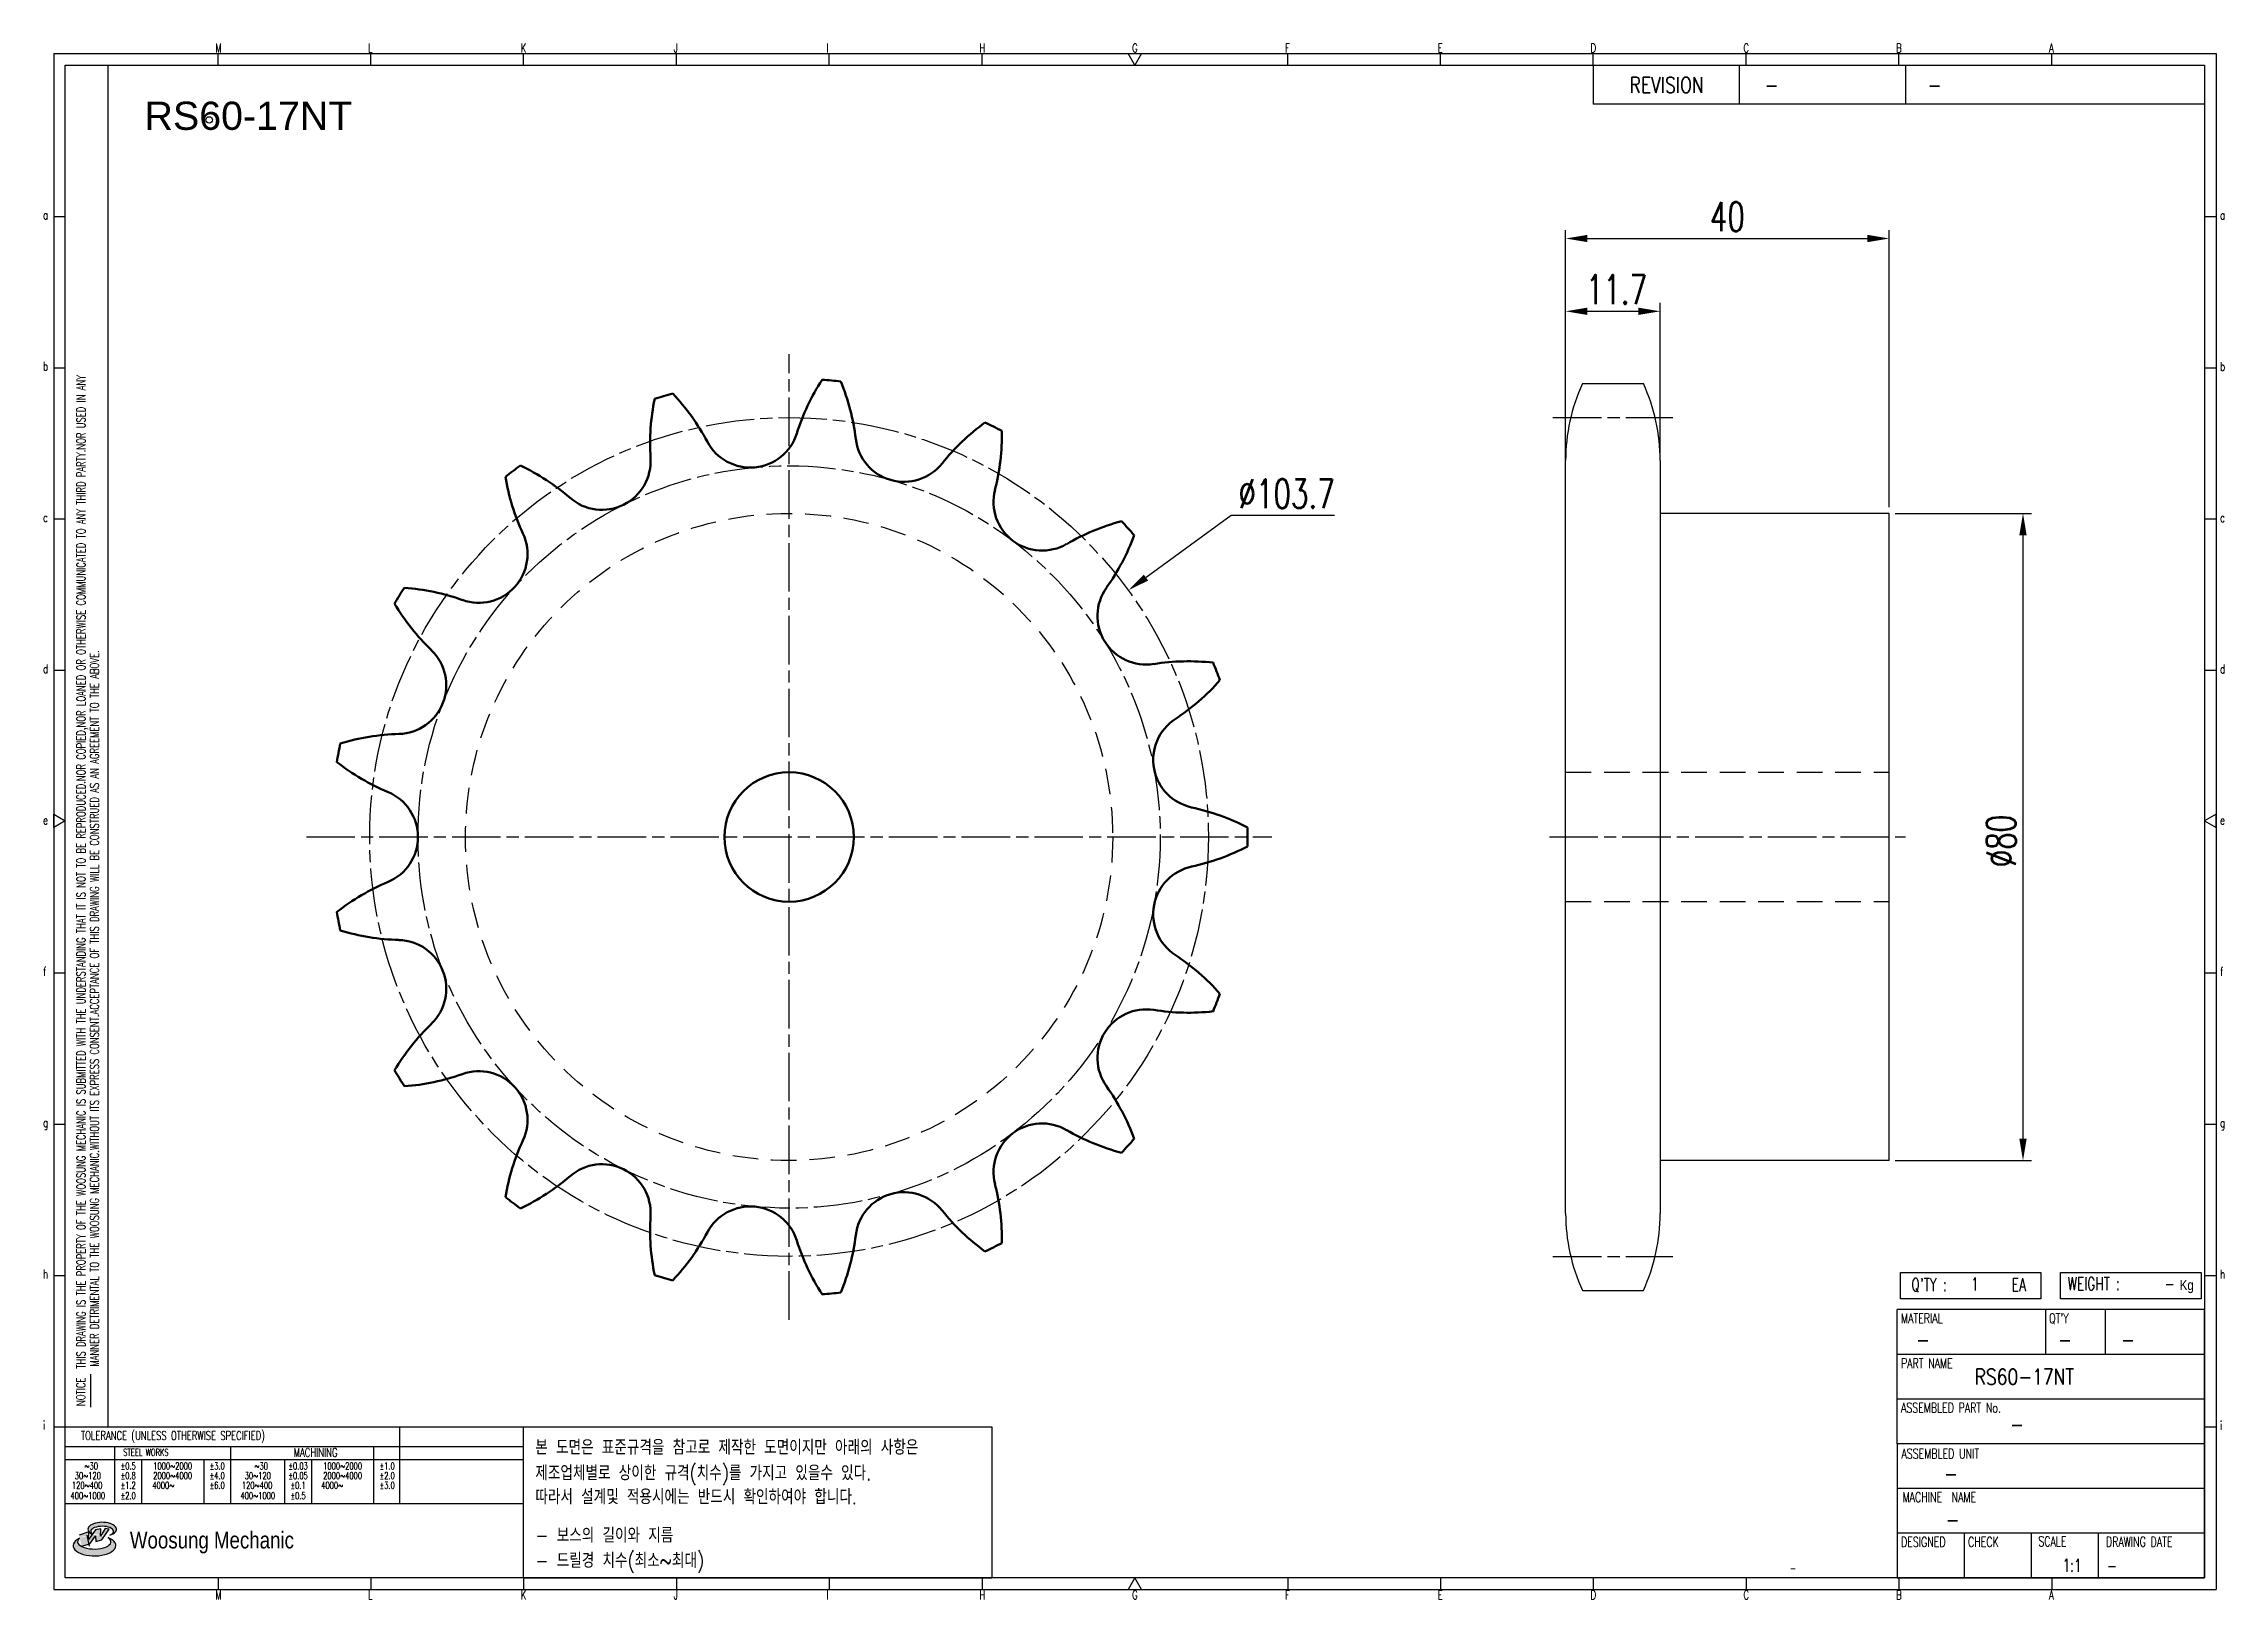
# Model space of a CAD drawing. Header units: millimetres. Extents: x 24105 to 24375, y 30 to 223.
import ezdxf
from ezdxf.enums import TextEntityAlignment as Align

# ---------------------------------------------------------------- set-up
doc = ezdxf.new("R2010")
doc.units = ezdxf.units.MM
for name, pattern in [('AM_ISO08W050', [18, 12, -1.5, 3, -1.5]), ('AM_ISO08W050x2', [9, 6, -0.75, 1.5, -0.75]), ('HIDDEN', [9.525, 6.35, -3.175])]:
    doc.linetypes.add(name, pattern=pattern)
for name, color, linetype, lineweight in [('AM_0N', 7, 'Continuous', 50), ('AM_7', 4, 'AM_ISO08W050', 25), ('AM_7N', 4, 'AM_ISO08W050', 25)]:
    doc.layers.add(name, color=color, linetype=linetype, lineweight=lineweight)
for name, color, linetype in [('HL', 2, 'HIDDEN'), ('S-DIM', 7, 'Continuous'), ('TITLE', 7, 'Continuous'), ('도면레이아웃', 7, 'Continuous')]:
    doc.layers.add(name, color=color, linetype=linetype)
doc.styles.add('HAN', font='ROMANS.shx', dxfattribs={"width": 0.7, "bigfont": 'whgtxt.shx'})
doc.styles.add('HKD_ST2', font='romans.shx', dxfattribs={"width": 0.7, "height": 4, "bigfont": '@extfont2.shx'})
doc.styles.add('HSG', font='SIMPLEX.shx', dxfattribs={"width": 0.7, "bigfont": 'HSG.shx'})
doc.styles.add('ROMANS', font='romans.shx', dxfattribs={"width": 0.7, "bigfont": 'whgtxt.shx'})
doc.styles.add('SLDTEXTSTYLE4', font='arial.ttf', dxfattribs={"width": 0.8})
doc.styles.get("Standard").update_dxf_attribs({"font": 'arial.ttf'})
doc.dimstyles.new('APP6', dxfattribs={"dimscale": 1.5, "dimtxt": 2.4, "dimasz": 1.8, "dimexe": 0.7, "dimexo": 0.5, "dimgap": 0.6, "dimtad": 1, "dimtoh": 1, "dimdec": 1, "dimrnd": 0.01, "dimzin": 9, "dimdsep": 46, "dimtxsty": 'HSG', "dimcen": 0, "dimclrd": 1, "dimclre": 1, "dimclrt": 256, "dimazin": 2, "dimtp": 1, "dimtm": 1, "dimtfac": 0.5, "dimtdec": 1, "dimtofl": 0, "dimtmove": 0, "dimatfit": 3, "dimfxl": 0, "dimtvp": 1, "dimtolj": 2, "dimlwd": -1, "dimlwe": -1, "dimarcsym": 0})

# ---------------------------------------------------------------- blocks, each defined once
blk = doc.blocks.new('SUYWSHJH')
at = {"layer": '도면레이아웃'}
h = blk.add_hatch(color=10, dxfattribs=at)
h.paths.add_polyline_path([(1.544, 35.177), (1.554, 34.966), (1.779, 35.034), (2.054, 35.422), (1.908, 35.446), (1.728, 35.167), (1.741, 35.439), (1.547, 35.405), (1.292, 35.041), (1.295, 35.33), (0.943, 35.208), (1.03, 34.8), (1.336, 34.885)])
edge = h.paths.add_edge_path()
edge.add_ellipse((1.795, 35.421), major_axis=(-0.53, 0), ratio=0.487785, start_angle=122.36065, end_angle=403.39574)
edge.add_line((1.411, 35.244), (1.419, 35.261))
edge.add_ellipse((1.798, 35.344), major_axis=(-0.423, 0), ratio=0.444396, start_angle=131.58977, end_angle=386.19408, ccw=False)
edge = h.paths.add_edge_path()
edge.add_ellipse((1.512, 34.815), major_axis=(-0.793, 0), ratio=0.480113, start_angle=314.67633, end_angle=590.85213)
edge.add_ellipse((1.501, 34.958), major_axis=(-0.62, 0), ratio=0.43311, start_angle=331.7024, end_angle=574.42495, ccw=False)
for p, q in [((0, 90.118), (80.15, 90.118)), ((0, 90.118), (0, 33.191)), ((6.089, 89.693), (6.089, 90.118)), ((11.753, 89.693), (11.753, 90.118)), ((17.418, 89.693), (17.418, 90.118)), ((23.082, 89.693), (23.082, 90.118)), ((28.746, 89.693), (28.746, 90.118)), ((34.411, 89.693), (34.411, 90.118)), ((45.739, 89.693), (45.739, 90.118)), ((51.404, 89.693), (51.404, 90.118)), ((57.068, 89.693), (57.068, 90.118)), ((62.732, 89.693), (62.732, 90.118)), ((68.397, 89.693), (68.397, 90.118)), ((74.061, 89.693), (74.061, 90.118)), ((80.15, 90.118), (80.15, 33.191)), ((0, 84.085), (0.425, 84.085)), ((79.725, 84.085), (80.15, 84.085)), ((0, 78.478), (0.425, 78.478)), ((79.725, 78.478), (80.15, 78.478)), ((0, 72.87), (0.425, 72.87)), ((79.725, 72.87), (80.15, 72.87)), ((0, 67.262), (0.425, 67.262)), ((79.725, 67.262), (80.15, 67.262)), ((0, 56.047), (0.425, 56.047)), ((79.725, 56.047), (80.15, 56.047)), ((0, 50.439), (0.425, 50.439)), ((79.725, 50.439), (80.15, 50.439)), ((0, 44.832), (0.425, 44.832)), ((79.725, 44.832), (80.15, 44.832)), ((1.377, 39.947), (1.377, 41.174)), ((0, 39.224), (0.425, 39.224)), ((79.725, 39.224), (80.15, 39.224)), ((0, 33.191), (80.15, 33.191)), ((6.089, 33.616), (6.089, 33.191)), ((11.753, 33.616), (11.753, 33.191)), ((17.418, 33.616), (17.418, 33.191)), ((23.082, 33.616), (23.082, 33.191)), ((28.746, 33.616), (28.746, 33.191)), ((34.411, 33.616), (34.411, 33.191)), ((45.739, 33.616), (45.739, 33.191)), ((51.404, 33.616), (51.404, 33.191)), ((57.068, 33.616), (57.068, 33.191)), ((62.732, 33.616), (62.732, 33.191)), ((68.397, 33.616), (68.397, 33.191)), ((74.061, 33.616), (74.061, 33.191))]:
    blk.add_line(p, q)
at = {"color": 2}
for p, q in [((2.017, 39.224), (2.017, 89.693)), ((0.425, 39.224), (17.418, 39.224)), ((12.816, 39.224), (12.816, 36.382)), ((17.418, 33.616), (17.418, 39.224)), ((0.425, 38.487), (17.418, 38.487)), ((0.425, 38.012), (17.418, 38.012)), ((2.257, 38.487), (2.257, 36.382)), ((3.257, 38.012), (3.257, 36.382)), ((5.557, 38.012), (5.557, 36.382)), ((6.557, 38.5), (6.557, 36.382)), ((8.557, 38.012), (8.557, 36.382)), ((9.557, 38.026), (9.557, 36.382)), ((11.857, 38.487), (11.857, 36.382)), ((0.425, 36.382), (17.418, 36.382))]:
    blk.add_line(p, q, dxfattribs=at)
at = {"color": 6, "ltscale": 0.5}
for p, q in [((57.068, 89.693), (57.068, 88.246)), ((62.47, 89.693), (62.47, 88.246)), ((68.635, 89.693), (68.635, 88.246)), ((79.725, 88.246), (57.068, 88.246)), ((68.336, 38.59), (68.336, 43.563)), ((79.725, 43.563), (68.336, 43.563)), ((73.827, 43.563), (73.827, 41.905)), ((76.037, 43.563), (76.037, 41.905)), ((79.725, 38.59), (79.725, 43.563)), ((79.725, 41.905), (68.336, 41.905)), ((79.725, 40.248), (68.336, 40.248)), ((68.336, 38.59), (68.336, 33.616)), ((79.725, 38.59), (68.336, 38.59)), ((79.725, 33.616), (79.725, 38.59)), ((79.725, 36.932), (68.336, 36.932)), ((79.725, 35.274), (68.336, 35.274)), ((70.822, 33.616), (70.822, 35.274)), ((73.309, 33.616), (73.309, 35.274)), ((75.796, 33.616), (75.796, 35.274)), ((68.336, 33.616), (79.725, 33.616))]:
    blk.add_line(p, q, dxfattribs=at)
for points in [[(40.075, 89.693), (39.83, 90.118), (40.32, 90.118)], [(0.425, 89.693), (79.725, 89.693), (79.725, 33.616), (0.425, 33.616)], [(0.425, 61.679), (0, 61.433), (0, 61.924)], [(79.725, 61.679), (80.15, 61.433), (80.15, 61.924)], [(40.075, 33.616), (39.83, 33.191), (40.32, 33.191)]]:
    blk.add_lwpolyline(points, close=True)
at = {"layer": 'TITLE', "color": 20}
for p, q in [((68.449, 43.961), (68.449, 44.936)), ((68.449, 44.936), (73.654, 44.936)), ((73.654, 44.936), (73.654, 43.961)), ((74.39, 43.961), (74.39, 44.936)), ((74.39, 44.936), (79.595, 44.936)), ((79.595, 44.936), (79.595, 43.961)), ((73.654, 43.961), (68.449, 43.961)), ((79.595, 43.961), (74.39, 43.961))]:
    blk.add_line(p, q, dxfattribs=at)
at = {"layer": '도면레이아웃'}
for p, q in [((1.295, 35.33), (0.943, 35.208)), ((1.03, 34.8), (1.336, 34.885)), ((1.224, 35.208), (1.311, 34.8)), ((1.224, 35.208), (1.224, 35.208)), ((1.547, 35.405), (1.292, 35.041)), ((1.292, 35.041), (1.295, 35.33)), ((1.336, 34.885), (1.544, 35.177)), ((1.419, 35.261), (1.411, 35.244)), ((1.544, 35.177), (1.554, 34.966)), ((1.741, 35.439), (1.547, 35.405)), ((1.554, 34.966), (1.779, 35.034)), ((1.908, 35.446), (1.728, 35.167)), ((1.728, 35.167), (1.741, 35.439)), ((1.779, 35.034), (2.054, 35.422)), ((2.054, 35.422), (1.908, 35.446))]:
    blk.add_line(p, q, dxfattribs=at)
for centre, major_axis, ratio, start_param, end_param in [((1.795, 35.421), (-0.53, 0), 0.487785, 2.135596, 7.040584), ((1.512, 34.815), (-0.793, 0), 0.480113, 5.492138, 10.312315), ((1.501, 34.958), (-0.62, 0), 0.43311, 5.789299, 10.025607), ((1.798, 35.344), (-0.423, 0), 0.444396, 2.296675, 6.740358)]:
    blk.add_ellipse(centre, major_axis=major_axis, ratio=ratio, start_param=start_param, end_param=end_param, dxfattribs=at)
at = {"color": 4, "style": 'HKD_ST2', "width": 0.7}
for s, p in [('M', (5.988, 90.164)), ('L', (11.652, 90.164)), ('K', (17.316, 90.164)), ('J', (22.981, 90.164)), ('I', (28.645, 90.164)), ('H', (34.309, 90.164)), ('G', (39.974, 90.164)), ('F', (45.638, 90.164)), ('E', (51.302, 90.164)), ('D', (56.967, 90.164)), ('C', (62.631, 90.164)), ('B', (68.295, 90.164)), ('A', (73.96, 90.164)), ('a', (-0.395, 83.976)), ('a', (80.305, 83.97)), ('b', (-0.395, 78.368)), ('b', (80.305, 78.362)), ('c', (-0.395, 72.76)), ('c', (80.305, 72.754)), ('d', (-0.395, 67.153)), ('d', (80.305, 67.147)), ('e', (-0.395, 61.545)), ('e', (80.305, 61.539)), ('f', (-0.395, 55.937)), ('f', (80.305, 55.931)), ('g', (-0.395, 50.33)), ('g', (80.305, 50.324)), ('h', (-0.395, 44.722)), ('h', (80.305, 44.716)), ('i', (-0.395, 39.114)), ('i', (80.305, 39.108)), ('M', (5.988, 32.824)), ('L', (11.652, 32.824)), ('K', (17.316, 32.824)), ('J', (22.981, 32.824)), ('I', (28.645, 32.824)), ('H', (34.309, 32.824)), ('G', (39.974, 32.824)), ('F', (45.638, 32.824)), ('E', (51.302, 32.824)), ('D', (56.967, 32.824)), ('C', (62.631, 32.824)), ('B', (68.295, 32.824)), ('A', (73.96, 32.824))]:
    blk.add_text(s, height=0.326, dxfattribs=at).set_placement(p)
for s, height, style, width, p in [('REVISION', 0.5806, 'HAN', 0.8, (58.415, 88.664)), ('-', 0.581, 'HAN', 0.8, (63.426, 88.664)), ('-', 0.581, 'HAN', 0.8, (69.468, 88.664)), ("Q'TY : ", 0.4746, 'HKD_ST2', 0.7, (68.857, 44.253)), ('1', 0.475, 'HKD_ST2', 0.7, (71.071, 44.275)), ('EA', 0.4746, 'HKD_ST2', 0.7, (72.578, 44.253)), ('WEIGHT : ', 0.4746, 'HKD_ST2', 0.7, (74.65, 44.286)), ('-', 0.581, 'HAN', 0.8, (69.029, 42.157)), ('-', 0.581, 'HAN', 0.8, (74.289, 42.157)), ('-', 0.581, 'HAN', 0.8, (76.623, 42.157)), ('-', 0.581, 'HAN', 0.8, (72.515, 39.013)), ('-', 0.581, 'HAN', 0.8, (70.067, 37.189)), ('-', 0.581, 'HAN', 0.8, (70.126, 35.48)), ('1:1', 0.4746, 'HKD_ST2', 0.7, (74.458, 33.848)), ('-', 0.475, 'HKD_ST2', 0.7, (76.112, 33.837))]:
    blk.add_text(s, height=height, dxfattribs=dict(style=style, width=width)).set_placement(p)
at = {"color": 6, "style": 'HKD_ST2', "width": 0.7}
for s, p in [(' THIS DRAWING IS THE PROPERTY OF THE WOOSUNG MECHANIC IS SUBMITTED WITH THE UNDERSTANDING THAT IT IS NOT TO BE REPRODUCED.NOR COPIED,NOR LOANED OR OTHERWISE COMMUNICATED TO ANY THIRD PARTY.NOR USED IN ANY', (1.173, 41.217)), ('MANNER DETRIMENTAL TO THE WOOSUNG MECHANIC.WITHOUT ITS EXPRESS CONSENT.ACCEPTANCE OF THIS DRAWING WILL BE CONSTRUED AS AN AGREEMENT TO THE ABOVE.', (1.672, 41.447))]:
    blk.add_text(s, height=0.326266, rotation=90, dxfattribs=at).set_placement(p)
at = {"style": 'HKD_ST2', "width": 0.7}
blk.add_text('-', height=0.475, dxfattribs=at).set_placement((78.613, 44.286), align=Align.RIGHT)
at = {"color": 4, "style": 'HKD_ST2', "width": 0.7}
for s, height, p in [('MATERIAL', 0.3651, (68.474, 43.425)), ("QT'Y", 0.3651, (73.965, 43.425)), ('PART NAME', 0.3651, (68.474, 41.756)), ('ASSEMBLED PART No.', 0.36511, (68.474, 40.109)), ('ASSEMBLED UNIT', 0.36511, (68.49, 38.408)), ('MACHINE  NAME', 0.36511, (68.532, 36.794)), ('DESIGNED', 0.3651, (68.474, 35.136)), ('CHECK', 0.3651, (70.961, 35.136)), ('SCALE', 0.3651, (73.566, 35.153)), ('DRAWING DATE', 0.36511, (76.071, 35.141))]:
    blk.add_text(s, height=height, dxfattribs=at).set_placement(p, align=Align.TOP_LEFT)
at = {"style": 'HKD_ST2', "width": 0.7}
blk.add_text('NOTICE', height=0.3263, rotation=90, dxfattribs=at).set_placement((1.163, 39.988))
for s, height, style, width, p in [('TOLERANCE (UNLESS OTHERWISE SPECIFIED)', 0.32627, 'HKD_ST2', 0.7, (4.417, 38.896)), ('-', 0.326, 'ROMANS', 0.65, (64.469, 33.975))]:
    blk.add_text(s, height=height, dxfattribs=dict(style=style, width=width)).set_placement(p, align=Align.MIDDLE_CENTER)
at = {"color": 4, "style": 'HKD_ST2', "width": 0.7}
for s, height, p in [('STEEL WORKS', 0.26101, (3.416, 38.268)), ('MACHINING', 0.3263, (9.707, 38.27)), ('%%P0.5', 0.261, (2.757, 37.762)), ('%%P0.8', 0.261, (2.757, 37.411)), ('%%P3.0', 0.261, (6.057, 37.762)), ('%%P4.0', 0.261, (6.057, 37.411)), ('%%P0.03', 0.261, (9.057, 37.762)), ('%%P0.05', 0.261, (9.057, 37.411)), ('%%P1.0', 0.261, (12.357, 37.762)), ('%%P2.0', 0.261, (12.357, 37.411)), ('%%P1.2', 0.261, (2.757, 37.045)), ('%%P2.0', 0.261, (2.757, 36.67)), ('%%P6.0', 0.261, (6.057, 37.045)), ('%%P0.1', 0.261, (9.057, 37.045)), ('%%P0.5', 0.261, (9.057, 36.67)), ('%%P3.0', 0.261, (12.357, 37.045))]:
    blk.add_text(s, height=height, dxfattribs=at).set_placement(p, align=Align.MIDDLE)
for s, height, p in [('30%%126120', 0.261, (1.263, 37.411)), ('%%12630', 0.261, (1.389, 37.762)), ('2000%%1264000', 0.26101, (4.407, 37.411)), ('1000%%1262000', 0.26101, (4.407, 37.762)), ('30%%126120', 0.261, (7.563, 37.411)), ('%%12630', 0.261, (7.689, 37.762)), ('2000%%1264000', 0.26101, (10.707, 37.411)), ('1000%%1262000', 0.26101, (10.707, 37.762)), ('400%%1261000', 0.26101, (1.263, 36.67)), ('120%%126400', 0.26101, (1.237, 37.045)), ('4000%%126', 0.261, (4.061, 37.045)), ('400%%1261000', 0.26101, (7.563, 36.67)), ('120%%126400', 0.26101, (7.537, 37.045)), ('4000%%126', 0.261, (10.321, 37.045))]:
    blk.add_text(s, height=height, dxfattribs=at).set_placement(p, align=Align.MIDDLE_CENTER)
at = {"color": 1, "style": 'SLDTEXTSTYLE4', "width": 0.8}
blk.add_text('Woosung Mechanic', height=0.61957, dxfattribs=at).set_placement((2.822, 34.711))
at = {"layer": 'TITLE', "width": 0.8}
blk.add_text('Kg', height=0.3789, dxfattribs=at).set_placement((78.807, 44.286))
blk = doc.blocks.new('*D2')
at = {"layer": 'Defpoints', "color": 0, "transparency": 16777216}
for p in [(24239.53, 155.15), (24155.67, 94.19)]:
    blk.add_point(p, dxfattribs=at)
at = {"layer": 'S-DIM', "color": 1, "transparency": 16777216}
for p, q in [((24252.26, 164.4), (24241.72, 156.74)), ((24265.04, 164.4), (24252.26, 164.4))]:
    blk.add_line(p, q, dxfattribs=at)
blk.add_solid([(24241.45, 157.1), (24241.98, 156.37), (24239.53, 155.15)], dxfattribs=at)
at = {"layer": 'S-DIM', "transparency": 16777216, "insert": (24259.1, 167.1), "char_height": 3.6, "attachment_point": 5, "style": 'HSG'}
blk.add_mtext('\\A2;∅103.7', dxfattribs=at)
blk = doc.blocks.new('*D7')
at = {"layer": 'Defpoints', "color": 0, "transparency": 16777216}
for p in [(24305.29, 189.65), (24293.59, 170.55), (24305.29, 170.55)]:
    blk.add_point(p, dxfattribs=at)
at = {"layer": 'S-DIM', "color": 1, "transparency": 16777216}
for p, q in [((24293.59, 171.3), (24293.59, 190.7)), ((24296.29, 189.65), (24302.59, 189.65)), ((24305.29, 171.3), (24305.29, 190.7))]:
    blk.add_line(p, q, dxfattribs=at)
for points in [[(24296.29, 190.1), (24296.29, 189.2), (24293.59, 189.65)], [(24302.59, 190.1), (24302.59, 189.2), (24305.29, 189.65)]]:
    blk.add_solid(points, dxfattribs=at)
at = {"layer": 'S-DIM', "transparency": 16777216, "insert": (24299.87, 192.35), "char_height": 3.6, "attachment_point": 5, "style": 'HSG'}
blk.add_mtext('\\A2;11.7', dxfattribs=at)
blk = doc.blocks.new('*D4')
at = {"layer": 'Defpoints', "color": 0, "transparency": 16777216}
for p in [(24333.59, 198.65), (24293.59, 170.55), (24333.59, 164.67)]:
    blk.add_point(p, dxfattribs=at)
at = {"layer": 'S-DIM', "color": 1, "transparency": 16777216}
for p, q in [((24293.59, 171.3), (24293.59, 199.7)), ((24333.59, 165.42), (24333.59, 199.7)), ((24296.29, 198.65), (24330.89, 198.65))]:
    blk.add_line(p, q, dxfattribs=at)
for points in [[(24296.29, 199.1), (24296.29, 198.2), (24293.59, 198.65)], [(24330.89, 199.1), (24330.89, 198.2), (24333.59, 198.65)]]:
    blk.add_solid(points, dxfattribs=at)
at = {"layer": 'S-DIM', "transparency": 16777216, "insert": (24313.59, 201.35), "char_height": 3.6, "attachment_point": 5, "style": 'HSG'}
blk.add_mtext('\\A2;40', dxfattribs=at)
blk = doc.blocks.new('*D5')
at = {"layer": 'Defpoints', "color": 0, "transparency": 16777216}
for p in [(24333.59, 164.67), (24333.59, 84.67), (24350.13, 84.67)]:
    blk.add_point(p, dxfattribs=at)
at = {"layer": 'S-DIM', "color": 1, "transparency": 16777216}
for p, q in [((24334.34, 164.67), (24351.18, 164.67)), ((24350.13, 161.97), (24350.13, 87.37)), ((24334.34, 84.67), (24351.18, 84.67))]:
    blk.add_line(p, q, dxfattribs=at)
for points in [[(24349.68, 161.97), (24350.58, 161.97), (24350.13, 164.67)], [(24349.68, 87.37), (24350.58, 87.37), (24350.13, 84.67)]]:
    blk.add_solid(points, dxfattribs=at)
at = {"layer": 'S-DIM', "transparency": 16777216, "insert": (24347.43, 124.17), "char_height": 3.6, "attachment_point": 5, "rotation": 90, "style": 'HSG'}
blk.add_mtext('\\A2;%%c80', dxfattribs=at)

msp = doc.modelspace()

# ---------------------------------------------------------------- linework, layer by layer
for p, q in [((24295.68, 180.71), (24303.21, 180.71)), ((24293.59, 78.13), (24293.59, 171.21)), ((24305.29, 171.21), (24305.29, 78.13)), ((24333.59, 164.67), (24305.29, 164.67)), ((24333.59, 84.67), (24333.59, 164.67)), ((24333.59, 84.67), (24305.29, 84.67)), ((24295.68, 68.63), (24303.21, 68.63))]:
    msp.add_line(p, q)
at = {"color": 4}
msp.add_lwpolyline([(24164.78, 51.77), (24222.68, 51.77), (24222.68, 33.07), (24164.78, 33.07)], close=True, dxfattribs=at)
msp.add_circle((24125.92, 213.3), 0.403)
for centre, start, end in [((24316.29, 171.21), 155.2599, 180), ((24282.59, 171.21), 0, 24.7401), ((24316.29, 78.13), 180, 204.7401), ((24282.59, 78.13), 335.2599, 0)]:
    msp.add_arc(centre, 22.7, start, end)
at = {"layer": 'AM_0N'}
msp.add_circle((24197.6, 124.67), 8, dxfattribs=at)
for centre, radius, start, end in [((24224.47, 166.45), 27.15, 147.1217, 162.6471), ((24197.6, 124.67), 56.67, 83.5262, 85.8855), ((24178.87, 170.68), 27.15, 6.7647, 22.29), ((24207.57, 173.34), 27.15, 168.2982, 183.8235), ((24197.6, 124.67), 56.67, 104.7027, 107.062), ((24163.51, 160.8), 27.15, 27.9412, 43.4665), ((24237.75, 153.92), 27.15, 125.9453, 141.4706), ((24197.6, 124.67), 56.67, 62.3498, 64.7091), ((24192.81, 176.34), 6.01, 207.9412, 342.6471), ((24211.81, 174.58), 6.01, 186.7647, 321.4706), ((24196.75, 174.34), 27.15, 345.5882, 1.1136), ((24197.6, 124.67), 56.67, 125.8792, 128.2385), ((24152.76, 146.05), 27.15, 49.1176, 64.643), ((24174.47, 171.12), 6.01, 229.1176, 3.8235), ((24189.31, 173.65), 27.15, 189.4747, 205), ((24228.88, 166.08), 6.01, 165.5882, 300.2941), ((24159.25, 159.63), 6.01, 250.2941, 25), ((24245.61, 137.44), 27.15, 104.7688, 120.2941), ((24214.75, 171.29), 27.15, 324.4118, 339.9371), ((24197.6, 124.67), 56.67, 41.1733, 43.5326), ((24197.6, 124.67), 56.67, 147.0556, 149.415), ((24148.07, 128.4), 27.15, 70.2941, 85.8194), ((24241.73, 151.99), 6.01, 144.4118, 279.1176), ((24172.18, 167.35), 27.15, 210.6511, 226.1765), ((24149.21, 143.42), 6.01, 271.4706, 46.1765), ((24246.98, 119.24), 27.15, 83.5923, 99.1176), ((24197.6, 124.67), 56.67, 19.9968, 22.3561), ((24230.44, 161.95), 27.15, 303.2353, 318.7606), ((24248.62, 134.21), 6.01, 123.2353, 257.9412), ((24197.6, 124.67), 56.67, 168.2321, 170.5914), ((24150.06, 110.26), 27.15, 91.4706, 106.9959), ((24158.48, 155.28), 27.15, 231.8276, 247.3529), ((24145.71, 124.67), 6.01, 292.6471, 67.3529), ((24241.69, 101.77), 27.15, 62.4158, 77.9412), ((24197.6, 124.67), 56.67, 358.8203, 1.1797), ((24241.69, 147.57), 27.15, 282.0588, 297.5842), ((24158.48, 94.06), 27.15, 112.6471, 128.1724), ((24248.62, 115.13), 6.01, 102.0588, 236.7647), ((24197.6, 124.67), 56.67, 189.4086, 191.7679), ((24150.06, 139.08), 27.15, 253.0041, 268.5294), ((24149.21, 105.92), 6.01, 313.8235, 88.5294), ((24230.44, 87.39), 27.15, 41.2394, 56.7647), ((24197.6, 124.67), 56.67, 337.6439, 340.0032), ((24241.73, 97.35), 6.01, 80.8824, 215.5882), ((24246.98, 130.1), 27.15, 260.8824, 276.4077), ((24172.18, 81.99), 27.15, 133.8235, 149.3489), ((24197.6, 124.67), 56.67, 210.585, 212.9444), ((24148.07, 120.93), 27.15, 274.1806, 289.7059), ((24159.25, 89.71), 6.01, 335, 109.7059), ((24214.75, 78.05), 27.15, 20.0629, 35.5882), ((24228.88, 83.25), 6.01, 59.7059, 194.4118), ((24189.31, 75.69), 27.15, 155, 170.5253), ((24245.61, 111.89), 27.15, 239.7059, 255.2312), ((24197.6, 124.67), 56.67, 316.4674, 318.8267), ((24174.47, 78.21), 6.01, 356.1765, 130.8824), ((24152.76, 103.29), 27.15, 295.357, 310.8824), ((24196.75, 75), 27.15, 358.8864, 14.4118), ((24197.6, 124.67), 56.67, 231.7615, 234.1208), ((24192.81, 72.99), 6.01, 17.3529, 152.0588), ((24211.81, 74.75), 6.01, 38.5294, 173.2353), ((24237.75, 95.42), 27.15, 218.5294, 234.0547), ((24207.57, 76), 27.15, 176.1765, 191.7018), ((24163.51, 88.54), 27.15, 316.5335, 332.0588), ((24224.47, 82.89), 27.15, 197.3529, 212.8783), ((24178.87, 78.66), 27.15, 337.71, 353.2353), ((24197.6, 124.67), 56.67, 295.2909, 297.6502), ((24197.6, 124.67), 56.67, 252.938, 255.2973), ((24197.6, 124.67), 56.67, 274.1145, 276.4738)]:
    msp.add_arc(centre, radius, start, end, dxfattribs=at)
at = {"layer": 'AM_7', "linetype": 'AM_ISO08W050x2'}
for radius in [51.84, 45.88]:
    msp.add_circle((24197.6, 124.67), radius, dxfattribs=at)
at = {"layer": 'AM_7N', "linetype": 'AM_ISO08W050x2'}
for p, q in [((24197.6, 65), (24197.6, 184.34)), ((24292.03, 176.51), (24306.86, 176.51)), ((24137.93, 124.67), (24257.27, 124.67)), ((24291.59, 124.67), (24335.59, 124.67)), ((24292.03, 72.83), (24306.86, 72.83))]:
    msp.add_line(p, q, dxfattribs=at)
at = {"layer": 'HL', "ltscale": 0.5}
for p, q in [((24293.59, 132.67), (24333.59, 132.67)), ((24293.59, 116.69), (24333.59, 116.69))]:
    msp.add_line(p, q, dxfattribs=at)
msp.add_circle((24197.6, 124.67), 40, dxfattribs=at)

# ---------------------------------------------------------------- block references
at = {"xscale": 3.334864150352273, "yscale": 3.334864150352273, "zscale": 3.334864150352273}
msp.add_blockref('SUYWSHJH', (24106.7, -79.03), dxfattribs=at)

# ---------------------------------------------------------------- texts
at = {"color": 2}
msp.add_text('RS60-17NT', height=3.484, dxfattribs=at).set_placement((24117.92, 212.08))
at = {"style": 'HAN', "width": 0.8}
msp.add_text('RS60-17NT', height=1.936, dxfattribs=at).set_placement((24344.16, 56.98))
at = {"color": 4, "style": 'HAN', "width": 0.8}
for s, p in [('본 도면은 표준규격을 참고로 제작한 도면이지만 아래의 사항은', (24166.23, 48.31)), ('제조업체별로 상이한 규격(치수)를 가지고 있을수 있다.', (24166.23, 45.14)), ('따라서 설계및 적용시에는 반드시 확인하여야 합니다.', (24166.23, 42.19)), ('- 보스의 길이와 지름', (24166.23, 37.44)), ('- 드릴경 치수(최소~최대)', (24166.23, 34.32))]:
    msp.add_text(s, height=1.832, dxfattribs=at).set_placement(p)

# ---------------------------------------------------------------- dimensions: what is measured, and where the dimension line sits
at = {"layer": 'S-DIM', "color": 1}
dim = msp.add_linear_dim(base=(24333.59, 198.65), p1=(24293.59, 170.55), p2=(24333.59, 164.67), dimstyle='APP6', dxfattribs=at)
dim.commit()
dim.dimension.update_dxf_attribs({"geometry": '*D4', "text_midpoint": (24313.59, 201.35)})
dim = msp.add_linear_dim(base=(24305.29, 189.65), p1=(24293.59, 170.55), p2=(24305.29, 170.55), dimstyle='APP6', dxfattribs=at)
dim.commit()
dim.dimension.update_dxf_attribs({"geometry": '*D7', "text_midpoint": (24299.87, 189.65), "dimtype": 160})
dim = msp.add_diameter_dim_2p(p1=(24155.67, 94.19), p2=(24239.53, 155.15), dimstyle='APP6', dxfattribs=at)
dim.commit()
dim.dimension.update_dxf_attribs({"geometry": '*D2', "text_midpoint": (24259.1, 164.4), "dimtype": 131})
dim = msp.add_linear_dim(base=(24350.13, 84.67), p1=(24333.59, 164.67), p2=(24333.59, 84.67), angle=90, text='%%c<>', dimstyle='APP6', dxfattribs=at)
dim.commit()
dim.dimension.update_dxf_attribs({"geometry": '*D5', "text_midpoint": (24350.13, 124.17), "dimtype": 128})

doc.saveas('drawing.dxf')
